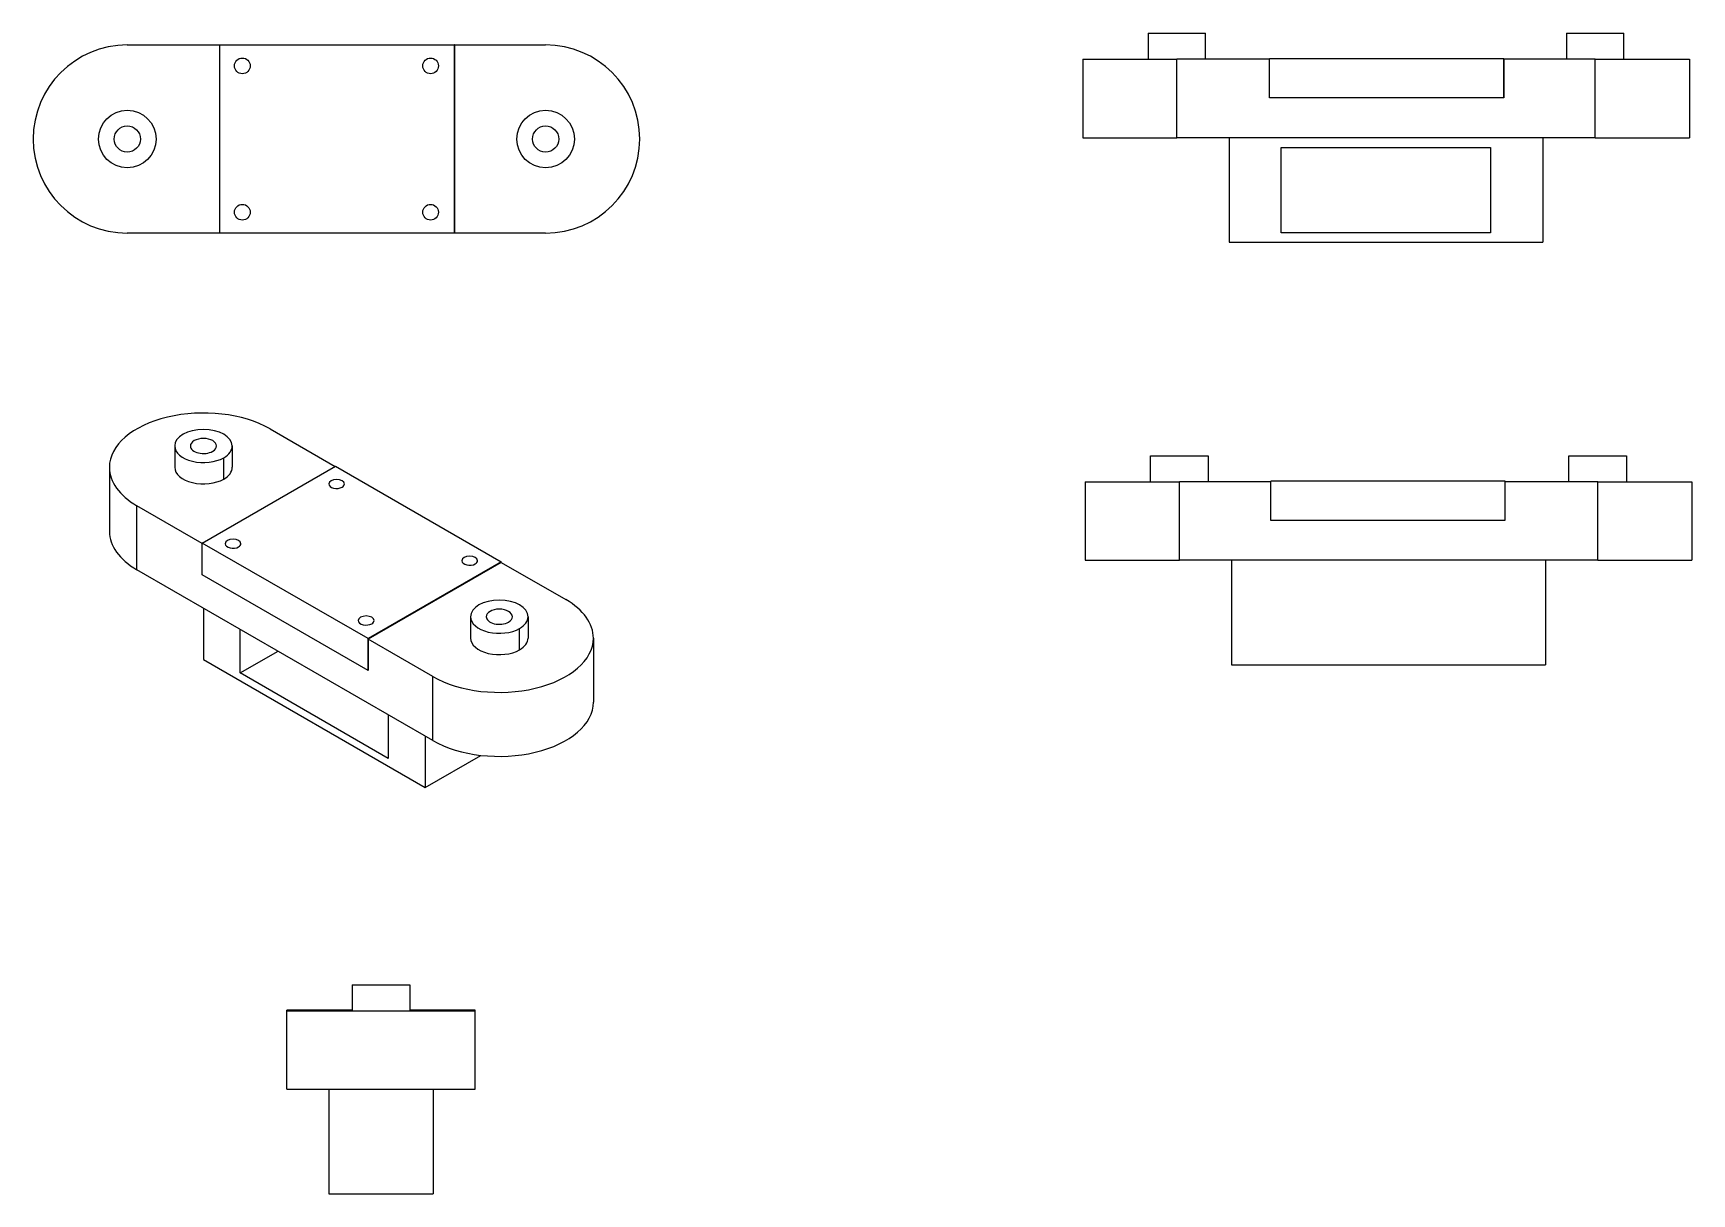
# Model space of a CAD drawing. Extents: x 43 to 360, y 39 to 261.
import ezdxf

# ---------------------------------------------------------------- set-up
doc = ezdxf.new("R2010")
doc.units = 0
for name, color, linetype in [('View', 7, 'CONTINUOUS'), ('View002', 7, 'CONTINUOUS'), ('View003', 7, 'CONTINUOUS'), ('View004', 7, 'CONTINUOUS'), ('View005', 7, 'CONTINUOUS')]:
    doc.layers.add(name, color=color, linetype=linetype)

msp = doc.modelspace()

# ---------------------------------------------------------------- linework, layer by layer
at = {"layer": 'View'}
for p, q in [((61.0019, 259.165), (78.693, 259.165)), ((78.693, 259.165), (123.502, 259.165)), ((78.693, 223.165), (78.693, 259.165)), ((123.548, 259.165), (123.502, 259.165)), ((123.502, 259.165), (123.502, 223.165)), ((123.548, 259.165), (141.002, 259.165)), ((123.548, 259.165), (123.548, 223.165)), ((78.693, 223.165), (61.0019, 223.165)), ((123.502, 223.165), (78.693, 223.165)), ((123.548, 223.165), (123.502, 223.165)), ((141.002, 223.165), (123.548, 223.165))]:
    msp.add_line(p, q, dxfattribs=at)
for centre, radius in [((83.0019, 255.165), 1.5), ((119.002, 255.165), 1.5), ((61.0019, 241.165), 5.5), ((141.002, 241.165), 5.5), ((61.0019, 241.165), 2.5), ((141.002, 241.165), 2.5), ((83.0019, 227.165), 1.5), ((119.002, 227.165), 1.5)]:
    msp.add_circle(centre, radius, dxfattribs=at)
for centre, start, end in [((61.0019, 241.165), 90, -90), ((141.002, 241.165), -90, 90)]:
    msp.add_arc(centre, 18, start, end, dxfattribs=at)
at = {"layer": 'View002'}
for p, q in [((104.018, 79.3908), (104.018, 74.3908)), ((115.018, 79.3908), (115.018, 74.3908)), ((91.5178, 74.3908), (91.5178, 74.4977)), ((104.018, 74.4977), (91.5178, 74.4977)), ((91.5178, 59.3908), (91.5178, 74.3908)), ((127.518, 74.4977), (115.018, 74.4977)), ((127.518, 74.3908), (127.518, 74.4977)), ((127.518, 59.3908), (127.518, 74.3908)), ((99.5178, 59.3908), (99.5178, 39.3908)), ((119.518, 59.3908), (119.518, 39.3908)), ((99.5178, 39.3908), (119.518, 39.3908))]:
    msp.add_line(p, q, dxfattribs=at)
for points in [[(104.018, 79.3908), (104.156, 79.3908), (104.562, 79.3908), (105.218, 79.3908), (106.089, 79.3908), (107.131, 79.3908), (108.294, 79.3908), (109.518, 79.3908), (110.742, 79.3908), (111.904, 79.3908), (112.947, 79.3908), (113.818, 79.3908), (114.473, 79.3908), (114.88, 79.3908), (115.018, 79.3908)], [(91.5178, 74.3908), (91.9691, 74.3908), (93.3003, 74.3908), (95.4448, 74.3908), (98.2949, 74.3908), (101.708, 74.3908), (105.512, 74.3908), (109.518, 74.3908), (113.523, 74.3908), (117.328, 74.3908), (120.741, 74.3908), (123.591, 74.3908), (125.735, 74.3908), (127.066, 74.3908), (127.518, 74.3908)], [(91.5178, 59.3908), (91.9691, 59.3908), (93.3003, 59.3908), (95.4448, 59.3908), (98.2949, 59.3908), (101.708, 59.3908), (105.512, 59.3908), (109.518, 59.3908), (113.523, 59.3908), (117.328, 59.3908), (120.741, 59.3908), (123.591, 59.3908), (125.735, 59.3908), (127.066, 59.3908), (127.518, 59.3908)]]:
    msp.add_open_spline(points, degree=1, knots=[1.5708, 1.5708, 1.7952, 2.0196, 2.24399, 2.46839, 2.69279, 2.91719, 3.14159, 3.36599, 3.59039, 3.81479, 4.03919, 4.26359, 4.48799, 4.71239, 4.71239], dxfattribs=at)
at = {"layer": 'View003'}
for p, q in [((88.2965, 185.717), (100.73, 178.538)), ((70.0685, 182.451), (70.0685, 178.368)), ((81.0685, 182.451), (81.0685, 178.368)), ((57.5685, 178.368), (57.5685, 166.121)), ((75.3502, 163.885), (100.806, 178.582)), ((79.4576, 176.123), (79.4576, 180.205)), ((100.806, 178.582), (132.491, 160.288)), ((75.3502, 163.797), (62.8406, 171.02)), ((62.8406, 158.772), (62.8406, 171.02)), ((75.3502, 163.797), (75.3502, 163.885)), ((107.035, 145.592), (75.3502, 163.885)), ((75.3502, 157.802), (75.3502, 163.797)), ((119.409, 126.112), (62.8406, 158.772)), ((132.491, 160.288), (107.035, 145.592)), ((132.523, 160.182), (107.067, 145.485)), ((132.491, 160.164), (132.491, 160.288)), ((132.523, 160.182), (144.865, 153.057)), ((107.035, 139.509), (75.3502, 157.802)), ((75.5685, 151.424), (75.5685, 141.626)), ((126.637, 149.791), (126.637, 145.708)), ((137.637, 149.791), (137.637, 145.708)), ((82.6083, 139.026), (82.6083, 147.359)), ((136.026, 143.463), (136.026, 147.545)), ((82.6083, 139.026), (89.825, 143.193)), ((107.035, 139.509), (107.035, 145.592)), ((107.067, 145.485), (107.067, 139.49)), ((119.409, 138.36), (107.067, 145.485)), ((150.137, 145.708), (150.137, 133.461)), ((75.5685, 141.626), (117.995, 117.131)), ((110.893, 122.696), (82.6083, 139.026)), ((107.067, 139.527), (107.035, 139.509)), ((107.067, 139.49), (107.035, 139.509)), ((119.409, 126.112), (119.409, 138.36)), ((110.893, 131.029), (110.893, 122.696)), ((117.995, 126.929), (117.995, 117.131)), ((117.995, 117.131), (128.625, 123.268))]:
    msp.add_line(p, q, dxfattribs=at)
for centre, major_axis, start_param, end_param in [((75.5685, 178.368), (18, 0), 0.785398, 3.14159), ((75.5685, 182.451), (5.5, 0), 0, 3.14159), ((75.5685, 182.451), (5.5, 0), 3.14159, 5.49779), ((75.5685, 182.451), (2.5, 0), 0, 3.14159), ((75.5685, 182.451), (2.5, 0), 3.14159, 5.49779), ((75.5685, 182.451), (2.5, 0), 5.49779, 0), ((75.5685, 182.451), (5.5, 0), 5.49779, 0), ((75.5685, 178.368), (18, 0), 3.14159, 3.92699), ((75.5685, 178.368), (5.5, 0), 3.14159, 5.49779), ((75.5685, 178.368), (5.5, 0), 5.49779, 0), ((101.024, 175.19), (1.5, 0), 0, 3.14159), ((101.024, 175.19), (1.5, 0), 3.14159, 5.49779), ((101.024, 175.19), (1.5, 0), 5.49779, 0), ((75.5685, 166.121), (18, 0), 3.14159, 3.92699), ((81.2254, 163.759), (1.5, 0), 0, 3.14159), ((81.2254, 163.759), (1.5, 0), 3.14159, 5.49779), ((81.2254, 163.759), (1.5, 0), 5.49779, 0), ((126.48, 160.493), (1.5, 0), 0, 3.14159), ((126.48, 160.493), (1.5, 0), 3.14159, 5.49779), ((126.48, 160.493), (1.5, 0), 5.49779, 0), ((132.137, 149.791), (5.5, 0), 0, 3.14159), ((132.137, 145.708), (18, 0), 0, 0.785398), ((106.681, 149.062), (1.5, 0), 0, 3.14159), ((132.137, 149.791), (5.5, 0), 3.14159, 5.49779), ((132.137, 149.791), (2.5, 0), 0, 3.14159), ((132.137, 149.791), (2.5, 0), 3.14159, 5.49779), ((132.137, 149.791), (2.5, 0), 5.49779, 0), ((132.137, 149.791), (5.5, 0), 5.49779, 0), ((106.681, 149.062), (1.5, 0), 3.14159, 5.49779), ((106.681, 149.062), (1.5, 0), 5.49779, 0), ((132.137, 145.708), (18, 0), 3.92699, 0), ((132.137, 145.708), (5.5, 0), 3.14159, 5.49779), ((132.137, 145.708), (5.5, 0), 5.49779, 0), ((132.137, 133.461), (18, 0), 3.92699, 0)]:
    msp.add_ellipse(centre, major_axis=major_axis, ratio=0.57735, start_param=start_param, end_param=end_param, dxfattribs=at)
at = {"layer": 'View004'}
for p, q in [((256.226, 261.418), (256.226, 256.418)), ((267.226, 256.418), (267.226, 261.418)), ((336.226, 261.418), (336.226, 256.418)), ((347.226, 256.418), (347.226, 261.418)), ((243.726, 256.418), (243.726, 241.418)), ((279.417, 256.418), (261.726, 256.418)), ((261.726, 241.418), (261.726, 256.418)), ((279.417, 256.418), (279.417, 256.525)), ((324.226, 256.525), (279.417, 256.525)), ((279.417, 249.075), (279.417, 256.418)), ((324.226, 249.075), (324.226, 256.525)), ((324.272, 256.418), (324.272, 249.075)), ((341.726, 256.418), (324.272, 256.418)), ((341.726, 241.418), (341.726, 256.418)), ((359.726, 256.418), (359.726, 241.418)), ((324.226, 249.075), (279.417, 249.075)), ((324.272, 249.075), (324.226, 249.075)), ((341.726, 241.418), (261.726, 241.418)), ((271.726, 241.418), (271.726, 221.418)), ((331.726, 241.418), (331.726, 221.418)), ((281.682, 223.212), (281.682, 239.547)), ((281.682, 239.547), (321.682, 239.547)), ((321.682, 239.547), (321.682, 223.212)), ((321.682, 223.212), (281.682, 223.212)), ((271.726, 221.418), (331.726, 221.418))]:
    msp.add_line(p, q, dxfattribs=at)
for points in [[(256.226, 261.418), (256.364, 261.418), (256.771, 261.418), (257.426, 261.418), (258.297, 261.418), (259.34, 261.418), (260.502, 261.418), (261.726, 261.418), (262.95, 261.418), (264.112, 261.418), (265.155, 261.418), (266.026, 261.418), (266.681, 261.418), (267.088, 261.418), (267.226, 261.418)], [(336.226, 261.418), (336.364, 261.418), (336.771, 261.418), (337.426, 261.418), (338.297, 261.418), (339.34, 261.418), (340.502, 261.418), (341.726, 261.418), (342.95, 261.418), (344.112, 261.418), (345.155, 261.418), (346.026, 261.418), (346.681, 261.418), (347.088, 261.418), (347.226, 261.418)], [(243.726, 256.418), (243.839, 256.418), (244.177, 256.418), (244.736, 256.418), (245.509, 256.418), (246.485, 256.418), (247.653, 256.418), (248.998, 256.418), (250.503, 256.418), (252.15, 256.418), (253.916, 256.418), (255.781, 256.418), (257.721, 256.418), (259.711, 256.418), (261.726, 256.418)], [(341.726, 256.418), (343.741, 256.418), (345.732, 256.418), (347.671, 256.418), (349.536, 256.418), (351.303, 256.418), (352.949, 256.418), (354.454, 256.418), (355.799, 256.418), (356.967, 256.418), (357.944, 256.418), (358.716, 256.418), (359.275, 256.418), (359.613, 256.418), (359.726, 256.418)], [(243.726, 241.418), (243.839, 241.418), (244.177, 241.418), (244.736, 241.418), (245.509, 241.418), (246.485, 241.418), (247.653, 241.418), (248.998, 241.418), (250.503, 241.418), (252.15, 241.418), (253.916, 241.418), (255.781, 241.418), (257.721, 241.418), (259.711, 241.418), (261.726, 241.418)], [(341.726, 241.418), (343.741, 241.418), (345.732, 241.418), (347.671, 241.418), (349.536, 241.418), (351.303, 241.418), (352.949, 241.418), (354.454, 241.418), (355.799, 241.418), (356.967, 241.418), (357.944, 241.418), (358.716, 241.418), (359.275, 241.418), (359.613, 241.418), (359.726, 241.418)]]:
    msp.add_open_spline(points, degree=1, dxfattribs=at)
at = {"layer": 'View005'}
for p, q in [((256.698, 175.592), (256.698, 180.592)), ((267.698, 180.592), (267.698, 175.592)), ((336.698, 175.592), (336.698, 180.592)), ((347.698, 180.592), (347.698, 175.592)), ((244.198, 175.592), (244.198, 160.592)), ((279.652, 175.592), (262.198, 175.592)), ((262.198, 160.592), (262.198, 175.592)), ((279.652, 175.592), (279.652, 168.249)), ((279.698, 168.249), (279.698, 175.699)), ((324.507, 175.699), (279.698, 175.699)), ((324.507, 175.592), (324.507, 175.699)), ((324.507, 168.249), (324.507, 175.592)), ((342.198, 175.592), (324.507, 175.592)), ((342.198, 160.592), (342.198, 175.592)), ((360.198, 175.592), (360.198, 160.592)), ((279.652, 168.249), (279.698, 168.249)), ((279.698, 168.249), (324.507, 168.249)), ((342.198, 160.592), (262.198, 160.592)), ((272.198, 160.592), (272.198, 140.592)), ((332.198, 160.592), (332.198, 140.592)), ((272.198, 140.592), (332.198, 140.592))]:
    msp.add_line(p, q, dxfattribs=at)
for points, knots in [([(256.698, 180.592), (256.836, 180.592), (257.243, 180.592), (257.898, 180.592), (258.769, 180.592), (259.812, 180.592), (260.975, 180.592), (262.198, 180.592), (263.422, 180.592), (264.585, 180.592), (265.628, 180.592), (266.499, 180.592), (267.154, 180.592), (267.561, 180.592), (267.698, 180.592)], [0, 0, 0.224399, 0.448799, 0.673198, 0.897598, 1.122, 1.3464, 1.5708, 1.7952, 2.0196, 2.24399, 2.46839, 2.69279, 2.91719, 3.14159, 3.14159]), ([(336.698, 180.592), (336.836, 180.592), (337.243, 180.592), (337.898, 180.592), (338.769, 180.592), (339.812, 180.592), (340.975, 180.592), (342.198, 180.592), (343.422, 180.592), (344.585, 180.592), (345.628, 180.592), (346.499, 180.592), (347.154, 180.592), (347.561, 180.592), (347.698, 180.592)], [0, 0, 0.224399, 0.448799, 0.673198, 0.897598, 1.122, 1.3464, 1.5708, 1.7952, 2.0196, 2.24399, 2.46839, 2.69279, 2.91719, 3.14159, 3.14159]), ([(244.198, 175.592), (244.312, 175.592), (244.65, 175.592), (245.209, 175.592), (245.981, 175.592), (246.957, 175.592), (248.126, 175.592), (249.471, 175.592), (250.976, 175.592), (252.622, 175.592), (254.389, 175.592), (256.253, 175.592), (258.193, 175.592), (260.183, 175.592), (262.198, 175.592)], [6.28319, 6.28319, 6.39539, 6.50758, 6.61978, 6.73198, 6.84418, 6.95638, 7.06858, 7.18078, 7.29298, 7.40518, 7.51738, 7.62958, 7.74178, 7.85398, 7.85398]), ([(342.198, 175.592), (344.214, 175.592), (346.204, 175.592), (348.143, 175.592), (350.008, 175.592), (351.775, 175.592), (353.421, 175.592), (354.926, 175.592), (356.271, 175.592), (357.44, 175.592), (358.416, 175.592), (359.188, 175.592), (359.747, 175.592), (360.085, 175.592), (360.198, 175.592)], [1.5708, 1.5708, 1.683, 1.7952, 1.9074, 2.0196, 2.1318, 2.24399, 2.35619, 2.46839, 2.58059, 2.69279, 2.80499, 2.91719, 3.02939, 3.14159, 3.14159]), ([(244.198, 160.592), (244.312, 160.592), (244.65, 160.592), (245.209, 160.592), (245.981, 160.592), (246.957, 160.592), (248.126, 160.592), (249.471, 160.592), (250.976, 160.592), (252.622, 160.592), (254.389, 160.592), (256.253, 160.592), (258.193, 160.592), (260.183, 160.592), (262.198, 160.592)], [6.28319, 6.28319, 6.39539, 6.50758, 6.61978, 6.73198, 6.84418, 6.95638, 7.06858, 7.18078, 7.29298, 7.40518, 7.51738, 7.62958, 7.74178, 7.85398, 7.85398]), ([(342.198, 160.592), (344.214, 160.592), (346.204, 160.592), (348.143, 160.592), (350.008, 160.592), (351.775, 160.592), (353.421, 160.592), (354.926, 160.592), (356.271, 160.592), (357.44, 160.592), (358.416, 160.592), (359.188, 160.592), (359.747, 160.592), (360.085, 160.592), (360.198, 160.592)], [1.5708, 1.5708, 1.683, 1.7952, 1.9074, 2.0196, 2.1318, 2.24399, 2.35619, 2.46839, 2.58059, 2.69279, 2.80499, 2.91719, 3.02939, 3.14159, 3.14159])]:
    msp.add_open_spline(points, degree=1, knots=knots, dxfattribs=at)

doc.saveas('drawing.dxf')
